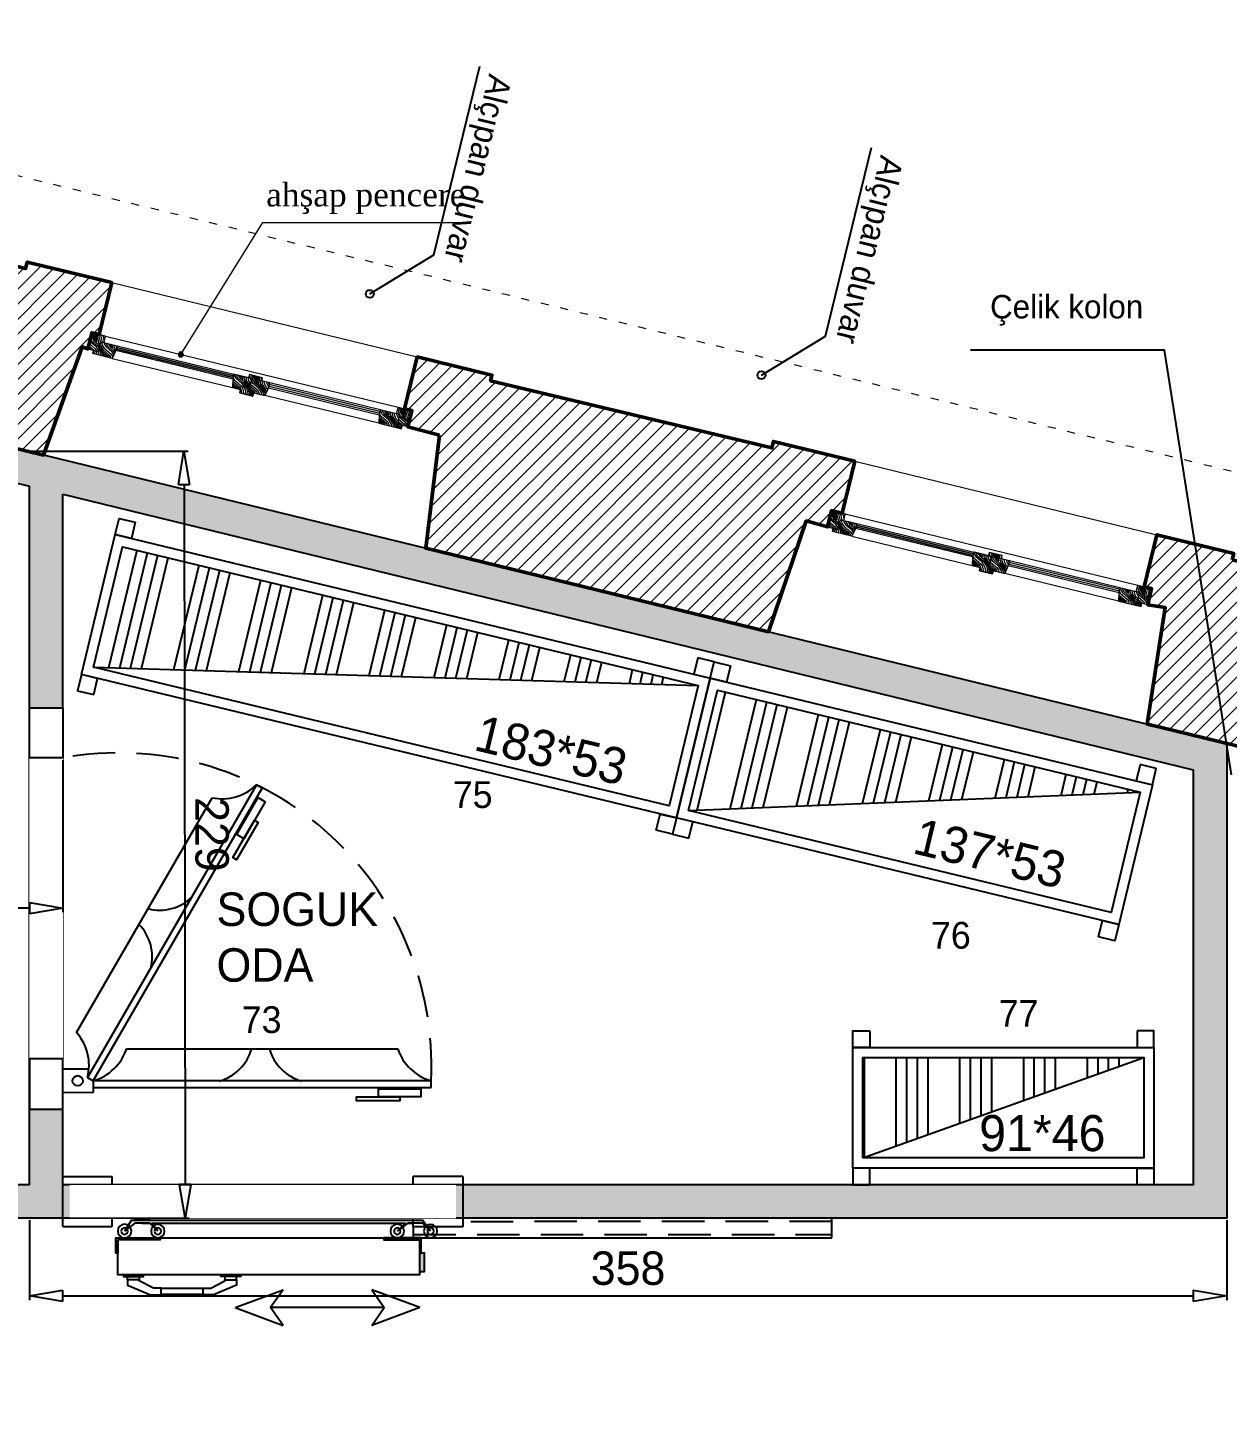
# Model space of a CAD drawing. Header units: millimetres. Extents: x 4980 to 19099, y 3891 to 5773.
# Drawn here: x 16624.5 to 16983, y 4786.4 to 5203.3 of the extents above; entities that cross this region are included whole.
import ezdxf

# ---------------------------------------------------------------- set-up
doc = ezdxf.new("R2010")
doc.units = ezdxf.units.MM
doc.set_wipeout_variables(frame=1)
doc.linetypes.add('ACAD_ISO03W100', pattern=[30, 12, -18])
doc.linetypes.add('DASHED', pattern=[19.05, 12.7, -6.35])
for name, color, linetype, lineweight in [('a 0', 252, 'Continuous', 0), ('a 2', 132, 'Continuous', 20), ('a ahşap tarama', 46, 'Continuous', 0), ('a duvar', 84, 'Continuous', 50), ('a pencere 0', 252, 'Continuous', 0), ('a pencere cam', 121, 'Continuous', 0), ('a pencere doğrama', 41, 'Continuous', 20), ('kiremit', 234, 'Continuous', 20), ('no3_duvar tarama', 253, 'Continuous', 9), ('PLAN YAZI', 4, 'Continuous', 9)]:
    doc.layers.add(name, color=color, linetype=linetype, lineweight=lineweight)
for name, color, linetype in [('a yazı', 30, 'Continuous'), ('Kıtc-002 Çizgi', 7, 'Continuous'), ('Kıtc-008 Rakam', 1, 'Continuous'), ('Kıtc-034 Soğuk Oda', 1, 'Continuous'), ('Kıtc-041 İstif Rafı', 7, 'Continuous')]:
    doc.layers.add(name, color=color, linetype=linetype)
doc.styles.get("Standard").update_dxf_attribs({"font": 'stylu.ttf', "height": 10})
doc.dimstyles.new('ISO-25', dxfattribs={"dimtxt": 2.5, "dimasz": 5, "dimexe": 1.25, "dimexo": 0.625, "dimtad": 1, "dimdec": 0, "dimtxsty": 'Standard', "dimblk": 'ARCHTICK', "dimcen": 2.5, "dimclrd": 256, "dimclre": 256, "dimclrt": 256, "dimadec": 0, "dimazin": 0, "dimtfac": 1, "dimtdec": 0, "dimtmove": 0, "dimatfit": 3, "dimldrblk": 'ARCHTICK', "dimfxl": 1, "dimlwd": -1, "dimlwe": -1, "dimarcsym": 0})
pattern_1 = [(45, (80283.5875, 25655.133), (-2.24506403, 2.24506403), [])]
pattern_2 = [(346.323, (-1291.9714, 1393.268), (3.67598, -6.0404612), [0.25, -4.75]), (256.323, (-1290.442, 1391.0945), (-6.0404612, -3.67598), [0.5, -4.5]), (301.323, (-1291.2953, 1391.8168), (-1.1822406, -4.8582206), [0.3535, -1.0605, 0.3535, -0.707, 2.475, -2.1215678]), (301.323, (-1292.1552, 1393.5698), (-1.1822406, -4.8582206), [0.35355, -0.7071, 0.35355, -5.6568678]), (301.323, (-1290.573, 1392.67), (-1.1822406, -4.8582206), [0.35355, -6.7175178]), (301.323, (-1290.028, 1392.795), (-1.1822406, -4.8582206), [0.35355, -6.7175178]), (301.323, (-1290.875, 1392.4864), (-1.1822406, -4.8582206), [0.35355, -6.7175178]), (301.323, (-1291.177, 1392.3026), (-1.1822406, -4.8582206), [0.7071, -6.3639678]), (301.323, (-1290.8492, 1388.3633), (-1.1822406, -4.8582206), [0.7071, -6.3639678]), (301.323, (-1291.722, 1392.178), (-1.1822406, -4.8582206), [1.4142, -5.6568678]), (301.323, (-1292.024, 1391.994), (-1.1822406, -4.8582206), [1.4142, -5.6568678]), (301.323, (-1289.221, 1389.768), (-1.1822406, -4.8582206), [1.4142, -5.6568678]), (301.323, (-1292.3852, 1391.5674), (-1.1822406, -4.8582206), [1.06066, -6.0104078]), (301.323, (-1293.534, 1391.075), (-1.1822406, -4.8582206), [1.06066, -6.0104078]), (301.323, (-1292.93, 1391.4427), (-1.1822406, -4.8582206), [1.06066, -6.0104078]), (301.323, (-1290.127, 1389.2168), (-1.1822406, -4.8582206), [1.767767, -5.3033008]), (301.323, (-1290.672, 1389.092), (-1.1822406, -4.8582206), [1.767767, -5.3033008]), (301.323, (-1289.8905, 1390.1884), (-1.1822406, -4.8582206), [2.4748737, -4.5961941]), (319.757949, (-1291.6038, 1392.6637), (4.85822058, -1.1822406), [0.559017, -10.6213229]), (319.757949, (-1290.9868, 1390.9698), (4.85822058, -1.1822406), [0.559017, -10.6213229]), (319.757949, (-1291.1115, 1391.5147), (4.85822058, -1.1822406), [0.559017, -10.6213229]), (319.757949, (-1291.7285, 1393.2086), (4.85822058, -1.1822406), [1.118034, -10.0623059]), (319.757949, (-1291.2889, 1390.786), (4.85822058, -1.1822406), [1.677051, -9.5032889]), (319.757949, (-1291.8338, 1390.6613), (4.85822058, -1.1822406), [2.236068, -8.9442719]), (319.757949, (-1292.3787, 1390.5366), (4.85822058, -1.1822406), [2.236068, -8.9442719]), (319.757949, (-1293.4621, 1389.2565), (4.85822058, -1.1822406), [2.236068, -8.9442719]), (319.757949, (-1293.344, 1389.7423), (4.85822058, -1.1822406), [2.795085, -8.3852549]), (319.757949, (-1292.9828, 1390.169), (4.85822058, -1.1822406), [2.795085, -8.3852549]), (282.888051, (-1290.8095, 1391.6985), (-1.1822406, -4.85822058), [0.559017, -10.6213229]), (282.888051, (-1291.42, 1392.3617), (-1.1822406, -4.85822058), [0.559017, -10.6213229]), (282.888051, (-1291.9714, 1393.2678), (-1.1822406, -4.85822058), [1.118034, -10.0623059]), (282.888051, (-1290.6913, 1392.1843), (-1.1822406, -4.85822058), [1.118034, -10.0623059]), (282.888051, (-1292.3981, 1393.629), (-1.1822406, -4.85822058), [1.677051, -9.5032889]), (282.888051, (-1292.884, 1393.7471), (-1.1822406, -4.85822058), [2.236068, -8.9442719]), (282.888051, (-1288.5706, 1392.4402), (-1.1822406, -4.85822058), [2.236068, -8.9442719]), (282.888051, (-1290.3893, 1392.3681), (-1.1822406, -4.85822058), [2.236068, -8.9442719]), (282.888051, (-1289.2994, 1392.6175), (-1.1822406, -4.85822058), [2.795085, -8.3852549]), (282.888051, (-1289.8443, 1392.4928), (-1.1822406, -4.85822058), [2.795085, -8.3852549])]
pattern_3 = [(346.323, (2077.3305, 732.3856), (3.67598, -6.0404612), [0.25, -4.75]), (256.323, (2078.86, 730.2123), (-6.0404612, -3.67598), [0.5, -4.5]), (301.323, (2078.0066, 730.9346), (-1.1822406, -4.8582206), [0.3535, -1.0605, 0.3535, -0.707, 2.475, -2.1215678]), (301.323, (2077.1467, 732.6876), (-1.1822406, -4.8582206), [0.35355, -0.7071, 0.35355, -5.6568678]), (301.323, (2078.729, 731.788), (-1.1822406, -4.8582206), [0.35355, -6.7175178]), (301.323, (2079.2738, 731.9127), (-1.1822406, -4.8582206), [0.35355, -6.7175178]), (301.323, (2078.427, 731.6042), (-1.1822406, -4.8582206), [0.35355, -6.7175178]), (301.323, (2078.125, 731.4204), (-1.1822406, -4.8582206), [0.7071, -6.3639678]), (301.323, (2078.4527, 727.481), (-1.1822406, -4.8582206), [0.7071, -6.3639678]), (301.323, (2077.58, 731.2957), (-1.1822406, -4.8582206), [1.4142, -5.6568678]), (301.323, (2077.278, 731.112), (-1.1822406, -4.8582206), [1.4142, -5.6568678]), (301.323, (2080.081, 728.886), (-1.1822406, -4.8582206), [1.4142, -5.6568678]), (301.323, (2076.9167, 730.6852), (-1.1822406, -4.8582206), [1.06066, -6.0104078]), (301.323, (2075.7678, 730.193), (-1.1822406, -4.8582206), [1.06066, -6.0104078]), (301.323, (2076.3718, 730.5605), (-1.1822406, -4.8582206), [1.06066, -6.0104078]), (301.323, (2079.175, 728.3346), (-1.1822406, -4.8582206), [1.767767, -5.3033008]), (301.323, (2078.63, 728.21), (-1.1822406, -4.8582206), [1.767767, -5.3033008]), (301.323, (2079.4114, 729.3062), (-1.1822406, -4.8582206), [2.4748737, -4.596194]), (319.757949, (2077.6981, 731.7815), (4.85822058, -1.1822406), [0.559017, -10.6213229]), (319.757949, (2078.315, 730.0876), (4.85822058, -1.1822406), [0.559017, -10.6213229]), (319.757949, (2078.1904, 730.6325), (4.85822058, -1.1822406), [0.559017, -10.6213229]), (319.757949, (2077.5734, 732.3264), (4.85822058, -1.1822406), [1.118034, -10.0623059]), (319.757949, (2078.013, 729.9038), (4.85822058, -1.1822406), [1.677051, -9.5032889]), (319.757949, (2077.4681, 729.7791), (4.85822058, -1.1822406), [2.236068, -8.9442719]), (319.757949, (2076.9232, 729.6544), (4.85822058, -1.1822406), [2.236068, -8.9442719]), (319.757949, (2075.8398, 728.3743), (4.85822058, -1.1822406), [2.236068, -8.9442719]), (319.757949, (2075.958, 728.8601), (4.85822058, -1.1822406), [2.795085, -8.3852549]), (319.757949, (2076.3192, 729.2868), (4.85822058, -1.1822406), [2.795085, -8.3852549]), (282.888051, (2078.4924, 730.8163), (-1.1822406, -4.85822058), [0.559017, -10.6213229]), (282.888051, (2077.882, 731.4795), (-1.1822406, -4.85822058), [0.559017, -10.6213229]), (282.888051, (2077.3305, 732.3856), (-1.1822406, -4.85822058), [1.118034, -10.0623059]), (282.888051, (2078.6107, 731.3022), (-1.1822406, -4.85822058), [1.118034, -10.0623059]), (282.888051, (2076.9038, 732.7467), (-1.1822406, -4.85822058), [1.677051, -9.5032889]), (282.888051, (2076.418, 732.865), (-1.1822406, -4.85822058), [2.236068, -8.9442719]), (282.888051, (2080.7313, 731.558), (-1.1822406, -4.85822058), [2.236068, -8.9442719]), (282.888051, (2078.9127, 731.486), (-1.1822406, -4.85822058), [2.236068, -8.9442719]), (282.888051, (2080.0025, 731.7353), (-1.1822406, -4.85822058), [2.795085, -8.3852549]), (282.888051, (2079.4576, 731.6106), (-1.1822406, -4.85822058), [2.795085, -8.3852549])]
pattern_4 = [(346.323, (-1513.1247, 1446.442), (3.67598, -6.0404612), [0.25, -4.75]), (256.323, (-1511.595, 1444.2686), (-6.0404612, -3.67598), [0.5, -4.5]), (301.323, (-1512.4486, 1444.991), (-1.1822406, -4.8582206), [0.3535, -1.0605, 0.3535, -0.707, 2.475, -2.1215678]), (301.323, (-1513.3085, 1446.744), (-1.1822406, -4.8582206), [0.35355, -0.7071, 0.35355, -5.6568678]), (301.323, (-1511.7263, 1445.8443), (-1.1822406, -4.8582206), [0.35355, -6.7175178]), (301.323, (-1511.1814, 1445.969), (-1.1822406, -4.8582206), [0.35355, -6.7175178]), (301.323, (-1512.0283, 1445.6605), (-1.1822406, -4.8582206), [0.35355, -6.7175178]), (301.323, (-1512.3304, 1445.4767), (-1.1822406, -4.8582206), [0.7071, -6.3639678]), (301.323, (-1512.0025, 1441.5374), (-1.1822406, -4.8582206), [0.7071, -6.3639678]), (301.323, (-1512.8753, 1445.352), (-1.1822406, -4.8582206), [1.4142, -5.6568678]), (301.323, (-1513.1773, 1445.168), (-1.1822406, -4.8582206), [1.4142, -5.6568678]), (301.323, (-1510.374, 1442.9422), (-1.1822406, -4.8582206), [1.4142, -5.6568678]), (301.323, (-1513.5385, 1444.7415), (-1.1822406, -4.8582206), [1.06066, -6.0104078]), (301.323, (-1514.6874, 1444.249), (-1.1822406, -4.8582206), [1.06066, -6.0104078]), (301.323, (-1514.0834, 1444.6168), (-1.1822406, -4.8582206), [1.06066, -6.0104078]), (301.323, (-1511.2802, 1442.391), (-1.1822406, -4.8582206), [1.767767, -5.3033008]), (301.323, (-1511.825, 1442.266), (-1.1822406, -4.8582206), [1.767767, -5.3033008]), (301.323, (-1511.0438, 1443.3625), (-1.1822406, -4.8582206), [2.4748737, -4.5961941]), (319.757949, (-1512.757, 1445.8378), (4.85822058, -1.1822406), [0.559017, -10.6213229]), (319.757949, (-1512.14, 1444.1439), (4.85822058, -1.1822406), [0.559017, -10.6213229]), (319.757949, (-1512.2648, 1444.6888), (4.85822058, -1.1822406), [0.559017, -10.6213229]), (319.757949, (-1512.8818, 1446.3827), (4.85822058, -1.1822406), [1.118034, -10.0623059]), (319.757949, (-1512.4421, 1443.96), (4.85822058, -1.1822406), [1.677051, -9.5032889]), (319.757949, (-1512.987, 1443.8354), (4.85822058, -1.1822406), [2.236068, -8.9442719]), (319.757949, (-1513.532, 1443.7107), (4.85822058, -1.1822406), [2.236068, -8.9442719]), (319.757949, (-1514.6154, 1442.4306), (4.85822058, -1.1822406), [2.236068, -8.9442719]), (319.757949, (-1514.4972, 1442.9164), (4.85822058, -1.1822406), [2.795085, -8.3852549]), (319.757949, (-1514.136, 1443.343), (4.85822058, -1.1822406), [2.795085, -8.3852549]), (282.888051, (-1511.9628, 1444.8726), (-1.1822406, -4.85822058), [0.559017, -10.6213229]), (282.888051, (-1512.5733, 1445.5358), (-1.1822406, -4.85822058), [0.559017, -10.6213229]), (282.888051, (-1513.1247, 1446.4418), (-1.1822406, -4.85822058), [1.118034, -10.0623059]), (282.888051, (-1511.8445, 1445.3584), (-1.1822406, -4.85822058), [1.118034, -10.0623059]), (282.888051, (-1513.5514, 1446.803), (-1.1822406, -4.85822058), [1.677051, -9.5032889]), (282.888051, (-1514.0372, 1446.9212), (-1.1822406, -4.85822058), [2.236068, -8.9442719]), (282.888051, (-1509.724, 1445.6143), (-1.1822406, -4.85822058), [2.236068, -8.9442719]), (282.888051, (-1511.5425, 1445.5422), (-1.1822406, -4.85822058), [2.236068, -8.9442719]), (282.888051, (-1510.4527, 1445.7916), (-1.1822406, -4.85822058), [2.795085, -8.3852549]), (282.888051, (-1510.9976, 1445.667), (-1.1822406, -4.85822058), [2.795085, -8.3852549])]
pattern_5 = [(346.323, (1856.1773, 785.5596), (3.67598, -6.0404612), [0.25, -4.75]), (256.323, (1857.707, 783.3864), (-6.0404612, -3.67598), [0.5, -4.5]), (301.323, (1856.8533, 784.1086), (-1.1822406, -4.8582206), [0.3535, -1.0605, 0.3535, -0.707, 2.475, -2.1215678]), (301.323, (1855.9935, 785.8617), (-1.1822406, -4.8582206), [0.35355, -0.7071, 0.35355, -5.6568678]), (301.323, (1857.5756, 784.962), (-1.1822406, -4.8582206), [0.35355, -6.7175178]), (301.323, (1858.1205, 785.0867), (-1.1822406, -4.8582206), [0.35355, -6.7175178]), (301.323, (1857.2736, 784.7783), (-1.1822406, -4.8582206), [0.35355, -6.7175178]), (301.323, (1856.9716, 784.5945), (-1.1822406, -4.8582206), [0.7071, -6.3639678]), (301.323, (1857.2994, 780.6552), (-1.1822406, -4.8582206), [0.7071, -6.3639678]), (301.323, (1856.4266, 784.4698), (-1.1822406, -4.8582206), [1.4142, -5.6568678]), (301.323, (1856.1246, 784.286), (-1.1822406, -4.8582206), [1.4142, -5.6568678]), (301.323, (1858.9278, 782.06), (-1.1822406, -4.8582206), [1.4142, -5.6568678]), (301.323, (1855.7635, 783.8593), (-1.1822406, -4.8582206), [1.06066, -6.0104078]), (301.323, (1854.6145, 783.367), (-1.1822406, -4.8582206), [1.06066, -6.0104078]), (301.323, (1855.2185, 783.7346), (-1.1822406, -4.8582206), [1.06066, -6.0104078]), (301.323, (1858.0217, 781.5087), (-1.1822406, -4.8582206), [1.767767, -5.3033008]), (301.323, (1857.4768, 781.384), (-1.1822406, -4.8582206), [1.767767, -5.3033008]), (301.323, (1858.258, 782.4803), (-1.1822406, -4.8582206), [2.4748737, -4.596194]), (319.757949, (1856.5449, 784.9556), (4.85822058, -1.1822406), [0.559017, -10.6213229]), (319.757949, (1857.1618, 783.2617), (4.85822058, -1.1822406), [0.559017, -10.6213229]), (319.757949, (1857.0371, 783.8066), (4.85822058, -1.1822406), [0.559017, -10.6213229]), (319.757949, (1856.4202, 785.5005), (4.85822058, -1.1822406), [1.118034, -10.0623059]), (319.757949, (1856.8598, 783.0779), (4.85822058, -1.1822406), [1.677051, -9.5032889]), (319.757949, (1856.3149, 782.9532), (4.85822058, -1.1822406), [2.236068, -8.9442719]), (319.757949, (1855.77, 782.8285), (4.85822058, -1.1822406), [2.236068, -8.9442719]), (319.757949, (1854.6865, 781.5484), (4.85822058, -1.1822406), [2.236068, -8.9442719]), (319.757949, (1854.8048, 782.0342), (4.85822058, -1.1822406), [2.795085, -8.3852549]), (319.757949, (1855.166, 782.461), (4.85822058, -1.1822406), [2.795085, -8.3852549]), (282.888051, (1857.3392, 783.9904), (-1.1822406, -4.85822058), [0.559017, -10.6213229]), (282.888051, (1856.7287, 784.6536), (-1.1822406, -4.85822058), [0.559017, -10.6213229]), (282.888051, (1856.1773, 785.5596), (-1.1822406, -4.85822058), [1.118034, -10.0623059]), (282.888051, (1857.4574, 784.4762), (-1.1822406, -4.85822058), [1.118034, -10.0623059]), (282.888051, (1855.7505, 785.9208), (-1.1822406, -4.85822058), [1.677051, -9.5032889]), (282.888051, (1855.2647, 786.039), (-1.1822406, -4.85822058), [2.236068, -8.9442719]), (282.888051, (1859.578, 784.732), (-1.1822406, -4.85822058), [2.236068, -8.9442719]), (282.888051, (1857.7594, 784.66), (-1.1822406, -4.85822058), [2.236068, -8.9442719]), (282.888051, (1858.8493, 784.9094), (-1.1822406, -4.85822058), [2.795085, -8.3852549]), (282.888051, (1858.3043, 784.7847), (-1.1822406, -4.85822058), [2.795085, -8.3852549])]

# ---------------------------------------------------------------- blocks, each defined once
blk = doc.blocks.new('dggfgfg')
at = {"layer": 'a yazı'}
h = blk.add_hatch(dxfattribs=at)
h.set_pattern_fill('ANGLE', color=256, scale=3)
h.set_pattern_definition([(0, (0, 0), (0, 20.955), [15.24, -5.715]), (90, (0, 0), (-20.955, 1e-15), [15.24, -5.715])])
h.paths.add_polyline_path([(-70267.39, -26553.81, 1), (-70269.77, -26553.81, 1)])
blk.add_lwpolyline([(-70268.58, -26553.81), (-70284.45, -26537.95), (-70342.5, -26537.95)], dxfattribs=at)
blk.add_circle((-70268.58, -26553.81), 1.19, dxfattribs=at)
blk = doc.blocks.new('ththh')
at = {"layer": 'PLAN YAZI'}
h = blk.add_hatch(color=256, dxfattribs=at)
h.dxf.hatch_style = 1
edge = h.paths.add_edge_path()
edge.add_ellipse((-68255.92, -25917.14), major_axis=(-0.021, 0.888), ratio=0.6911, start_angle=0, end_angle=360)
for p, q in [((-68255.92, -25917.14), (-68231.35, -25877.67)), ((-68231.35, -25877.67), (-68172.76, -25877.66))]:
    blk.add_line(p, q, dxfattribs=at)
blk.add_ellipse((-68255.92, -25917.14), major_axis=(0, 0.888), ratio=0.6911, start_param=4.712389, end_param=10.995574, dxfattribs=at)
at = {"layer": 'PLAN YAZI', "insert": (-68230.4, -25865.89), "char_height": 7, "width": 63.3955, "attachment_point": 1}
blk.add_mtext('{\\fTimes New Roman|b0|i0|c162|p18;ahşap pencere}', dxfattribs=at)
blk = doc.blocks.new('A$C4A1E0391')
at = {"layer": 'Kıtc-041 İstif Rafı'}
h = blk.add_hatch(dxfattribs=at)
h.set_pattern_fill('ANSI34', color=254, angle=45)
h.set_pattern_definition([(90, (8380.205, 5803.05), (-19.05, 4e-15), []), (90, (8383.38, 5806.225), (-19.05, 4e-15), []), (90, (8386.555, 5809.4), (-19.05, 4e-15), []), (90, (8389.73, 5812.575), (-19.05, 4e-15), [])])
h.paths.add_polyline_path([(133, 45), (3, 45), (3, 8)])
blk.add_line((3, 8), (133, 45), dxfattribs=at)
for points in [[(5, 53), (5, 48), (0, 48), (0, 53)], [(131, 53), (131, 48), (136, 48), (136, 53)], [(0, 5), (0, 48), (136, 48), (136, 5)], [(3, 8), (3, 45), (133, 45), (133, 8)], [(5, 0), (5, 5), (0, 5), (0, 0)], [(131, 0), (131, 5), (136, 5), (136, 0)]]:
    blk.add_lwpolyline(points, close=True, dxfattribs=at)
blk.add_text('137*53', height=10.8, dxfattribs=at).set_placement((70.71, 11.27))
blk = doc.blocks.new('A$C18B907FD')
blk.add_lwpolyline([(5.19, 27.98), (3.95, 27.98), (3.95, 40.89), (5.19, 40.89)], close=True)
at = {"layer": 'Kıtc-034 Soğuk Oda', "color": 3}
blk.add_line((24.38, 124.57), (94.61, 84.03), dxfattribs=at)
at = {"layer": 'Kıtc-034 Soğuk Oda', "color": 254}
blk.add_line((19.51, 109.64), (19.51, 28.55), dxfattribs=at)
at = {"layer": 'Kıtc-034 Soğuk Oda', "color": 3}
for points in [[(97.48, 69.1), (98.48, 70.83), (11.01, 121.33), (10.01, 119.6)], [(87.87, 71.39), (87.25, 70.32), (76.08, 76.78), (76.7, 77.85)], [(94.66, 70.27), (93.37, 68.21), (82.36, 74.57), (83.65, 76.63)]]:
    blk.add_lwpolyline(points, close=True, dxfattribs=at)
at = {"layer": 'Kıtc-034 Soğuk Oda'}
blk.add_lwpolyline([(10.01, 119.6), (6.51, 119.62)], dxfattribs=at)
at = {"layer": 'Kıtc-034 Soğuk Oda', "color": 254}
for points in [[(8.01, 18.6), (10.01, 18.6), (10.01, 119.6), (8.01, 119.6)], [(7.62, 21.63), (5.19, 21.63), (5.19, 34.34), (7.62, 34.34)]]:
    blk.add_lwpolyline(points, close=True, dxfattribs=at)
at = {"layer": 'Kıtc-034 Soğuk Oda'}
blk.add_circle((10.01, 124.26), 1.52, dxfattribs=at)
at = {"layer": 'Kıtc-034 Soğuk Oda', "color": 3}
for centre, radius, start, end in [((14.65, 135.52), 14.65, 255.6381, 311.6489), ((46.99, 115.96), 14, 256.3254, 313.6365), ((74.98, 99.8), 14, 166.3635, 223.6746), ((108.96, 81.07), 14.65, 168.3511, 224.3619)]:
    blk.add_arc(centre, radius, start, end, dxfattribs=at)
at = {"layer": 'Kıtc-034 Soğuk Oda', "color": 254}
for centre, radius, start, end in [((24.12, 123.55), 14.65, 195.6382, 251.649), ((23.35, 85.76), 14, 196.3255, 253.6367), ((23.35, 53.44), 14, 106.3636, 163.6748), ((24.12, 14.65), 14.65, 108.3512, 164.3621)]:
    blk.add_arc(centre, radius, start, end, dxfattribs=at)
at = {"color": 3}
blk.add_wipeout([(1.52, 128.68), (121.52, 128.68), (121.52, 138.68), (1.52, 138.68)], dxfattribs=at).dxf.layer = 'Kıtc-034 Soğuk Oda'
at = {"layer": 'Kıtc-002 Çizgi', "color": 254, "linetype": 'DASHED'}
blk.add_arc((14.54, 111.97), 93.48, 267.2241, 10.2995, dxfattribs=at)
at = {"layer": 'Kıtc-034 Soğuk Oda'}
for points in [[(16.52, 138.68), (1.52, 138.68), (1.52, 128.68), (16.52, 128.68)], [(106.52, 138.68), (121.52, 138.68), (121.52, 128.68), (106.52, 128.68)]]:
    blk.add_lwpolyline(points, close=True, dxfattribs=at)
blk.add_lwpolyline([(6.4, 119.63), (6.51, 128.67), (13.51, 128.69), (13.51, 127.64), (13.51, 127.64), (13.51, 120.91)], dxfattribs=at)
blk = doc.blocks.new('A$C2BEB2EE3')
at = {"layer": 'Kıtc-041 İstif Rafı'}
h = blk.add_hatch(dxfattribs=at)
h.set_pattern_fill('ANSI34', color=254, angle=45)
h.set_pattern_definition([(90, (8380.205, 6035.05), (-19.05, 4e-15), []), (90, (8383.38, 6038.225), (-19.05, 4e-15), []), (90, (8386.555, 6041.4), (-19.05, 4e-15), []), (90, (8389.73, 6044.575), (-19.05, 4e-15), [])])
h.paths.add_polyline_path([(3, 45), (3, 8), (180, 45)])
blk.add_line((3, 8), (180, 45), dxfattribs=at)
for points in [[(5, 53), (5, 48), (0, 48), (0, 53)], [(178, 53), (178, 48), (183, 48), (183, 53)], [(0, 5), (0, 48), (183, 48), (183, 5)], [(3, 8), (3, 45), (180, 45), (180, 8)], [(5, 0), (5, 5), (0, 5), (0, 0)], [(178, 0), (178, 5), (183, 5), (183, 0)]]:
    blk.add_lwpolyline(points, close=True, dxfattribs=at)
blk.add_text('183*53', height=10.8, dxfattribs=at).set_placement((118.98, 10.52))
blk = doc.blocks.new('A$C7F031B5B')
at = {"layer": 'Kıtc-041 İstif Rafı'}
h = blk.add_hatch(dxfattribs=at)
h.set_pattern_fill('ANSI34', color=254, angle=45)
h.set_pattern_definition([(90, (8635.455, 5448.05), (-19.05, 4e-15), []), (90, (8638.63, 5451.225), (-19.05, 4e-15), []), (90, (8641.805, 5454.4), (-19.05, 4e-15), []), (90, (8644.98, 5457.575), (-19.05, 4e-15), [])])
h.paths.add_polyline_path([(87, 38), (3, 38), (3, 8)])
blk.add_line((3, 8), (87, 38), dxfattribs=at)
for points in [[(5, 46), (5, 41), (0, 41), (0, 46)], [(85, 46), (85, 41), (90, 41), (90, 46)], [(0, 5), (0, 41), (90, 41), (90, 5)], [(3, 8), (3, 38), (87, 38), (87, 8)], [(5, 0), (5, 5), (0, 5), (0, 0)], [(85, 0), (85, 5), (90, 5), (90, 0)]]:
    blk.add_lwpolyline(points, close=True, dxfattribs=at)
blk.add_text('91*46', height=10.8, dxfattribs=at).set_placement((37.74, 10.04))
blk = doc.blocks.new('A$C23A01192')
h = blk.add_hatch(color=250)
h.dxf.hatch_style = 1
h.paths.add_polyline_path([(123.28, 26.17), (133.93, 26.17), (133.93, 25.62), (123.28, 25.62), (123.28, 21.66), (122.73, 21.66), (122.73, 26.17)])
h = blk.add_hatch(color=250)
h.dxf.hatch_style = 1
h.paths.add_polyline_path([(213.49, 25.62), (213.49, 21.66), (214.04, 21.66), (214.04, 26.17), (213.49, 26.17), (200.84, 26.17), (200.84, 25.62)])
h = blk.add_hatch(color=250)
h.dxf.hatch_style = 1
h.paths.add_polyline_path([(123.28, 16.16), (121.82, 16.16), (121.82, 21.66), (123.28, 21.66)])
edge = h.paths.add_edge_path()
edge.add_line((120.36, 18.91), (123.28, 18.91))
at = {"color": 1}
for p, q in [((110.34, 44.51), (125.11, 44.51)), ((110.34, 44.51), (110.34, 29.52)), ((125.11, 42.08), (125.11, 44.51)), ((215.11, 42.08), (215.11, 44.56)), ((229.88, 44.56), (215.11, 44.56)), ((110.34, 29.52), (125.11, 29.52)), ((125.11, 29.52), (125.11, 32.03)), ((215.11, 29.57), (215.11, 32.03)), ((229.88, 29.57), (215.11, 29.57))]:
    blk.add_line(p, q, dxfattribs=at)
at = {"color": 8}
for p, q in [((123.2, 5.33), (137.56, 10.67)), ((137.56, 10.67), (133.8, 5.33)), ((178.39, 5.33), (164.03, 10.67)), ((164.03, 10.67), (167.79, 5.33)), ((123.2, 5.33), (137.56, 0)), ((133.8, 5.33), (167.79, 5.33)), ((137.56, 0), (133.8, 5.33)), ((178.39, 5.33), (164.03, 0)), ((164.03, 0), (167.79, 5.33))]:
    blk.add_line(p, q, dxfattribs=at)
at = {"color": 250}
blk.add_lwpolyline([(123.28, 16.16), (121.82, 16.16), (121.82, 21.66), (123.28, 21.66)], close=True, dxfattribs=at)
at = {"layer": 'Kıtc-002 Çizgi', "color": 254, "linetype": 'DASHED'}
for p, q in [((0, 31.08), (110.34, 31.03)), ((125.11, 29.52), (125.11, 26.18)), ((125.11, 27.18), (0, 27.2))]:
    blk.add_line(p, q, dxfattribs=at)
at = {"layer": 'Kıtc-002 Çizgi', "color": 250}
for points in [[(123.28, 25.62), (123.28, 21.66), (122.73, 21.66), (122.73, 26.17), (123.28, 26.17)], [(123.28, 26.17), (133.93, 26.17), (133.93, 25.62), (123.28, 25.62)], [(213.49, 26.17), (200.84, 26.17), (200.84, 25.62), (213.49, 25.62)], [(213.49, 25.62), (213.49, 21.66), (214.04, 21.66), (214.04, 26.17), (213.49, 26.17)]]:
    blk.add_lwpolyline(points, dxfattribs=at)
at = {"layer": 'Kıtc-034 Soğuk Oda', "color": 254}
for p, q in [((0, 26.2), (0, 32.08)), ((0, 32.08), (110.34, 32.03)), ((119.96, 28.21), (122.41, 31.53)), ((119.96, 28.21), (122.37, 30.59)), ((122.37, 30.59), (126.79, 30.59)), ((209.37, 31.53), (122.41, 31.53)), ((126.79, 30.59), (125.11, 30.59)), ((126.79, 30.59), (129.91, 28.21)), ((127.42, 30.59), (129.91, 28.21)), ((203.34, 30.59), (127.42, 30.59)), ((201.5, 28.21), (203.34, 30.59)), ((201.5, 28.21), (203.92, 30.59)), ((203.58, 32.03), (208.63, 32.03)), ((203.92, 30.59), (208.33, 30.59)), ((206.25, 30.59), (203.92, 30.59)), ((208.33, 30.59), (211.45, 28.21)), ((208.63, 32.03), (208.66, 31.99)), ((209.37, 31.53), (211.45, 28.21)), ((211.45, 26.17), (0, 26.2))]:
    blk.add_line(p, q, dxfattribs=at)
at = {"layer": 'Kıtc-034 Soğuk Oda', "color": 3}
for p, q in [((187.94, 11.07), (200.54, 11.07)), ((187.94, 9.27), (200.54, 9.27))]:
    blk.add_line(p, q, dxfattribs=at)
for points in [[(213.49, 26.17), (123.28, 26.17)], [(123.28, 25.62), (123.28, 15.17), (213.49, 15.17), (213.49, 25.62)], [(176.69, 15.17), (176.69, 14.67), (182.69, 14.67), (182.69, 15.17)], [(181.44, 14.67), (181.44, 13.67), (177.94, 13.67), (177.94, 14.67)], [(177.94, 13.67), (177.94, 12.06), (184.83, 9.17), (187.94, 9.17), (187.94, 11.17), (185.66, 11.17), (181.44, 13.39), (181.44, 13.67)], [(210.54, 13.67), (210.54, 12.06), (203.66, 9.17), (200.54, 9.17), (200.54, 11.17), (202.83, 11.17), (207.04, 13.39), (207.04, 13.67)], [(211.79, 15.17), (211.79, 14.67), (205.79, 14.67), (205.79, 15.17)], [(207.04, 14.67), (207.04, 13.67), (210.54, 13.67), (210.54, 14.67)]]:
    blk.add_lwpolyline(points, dxfattribs=at)
at = {"layer": 'Kıtc-034 Soğuk Oda', "color": 254}
for centre, radius in [((119.96, 28.21), 2.01), ((129.91, 28.21), 2.04), ((201.5, 28.21), 2.01), ((211.45, 28.21), 2.04), ((119.96, 28.21), 0.962), ((129.91, 28.21), 0.962), ((201.5, 28.21), 0.962), ((211.45, 28.21), 0.962)]:
    blk.add_circle(centre, radius, dxfattribs=at)
at = {"color": 3}
blk.add_wipeout([(112.34, 42.04), (227.88, 42.04), (227.88, 31.99), (112.34, 31.99), (112.34, 31.99)], dxfattribs=at)
at = {"color": 1}
blk.add_line((229.88, 29.57), (229.88, 44.56), dxfattribs=at)
blk = doc.blocks.new('_ClosedBlank')
at = {"color": 0, "linetype": 'ByBlock', "lineweight": -2}
for p, q in [((-1, 0.167), (0, 0)), ((-1, 0.167), (-1, -0.167)), ((0, 0), (-1, -0.167))]:
    blk.add_line(p, q, dxfattribs=at)
blk = doc.blocks.new('*D206')
at = {"transparency": 16777216}
for p, q in [((16625.23, 5076.72), (16672.41, 5076.8)), ((16671.18, 5066.8), (16671.5, 4857.5)), ((16625.59, 4847.43), (16672.77, 4847.5))]:
    blk.add_line(p, q, dxfattribs=at)
at = {"layer": 'Defpoints', "color": 0, "transparency": 16777216}
for p in [(16624.61, 5076.72), (16624.96, 4847.42), (16671.52, 4847.5)]:
    blk.add_point(p, dxfattribs=at)
at = {"transparency": 16777216, "xscale": 10, "yscale": 10, "zscale": 10}
for p, rotation in [((16671.16, 5076.8), 90.08929942480745), ((16671.52, 4847.5), 270.0892994248075)]:
    blk.add_blockref('_ClosedBlank', p, dxfattribs=dict(at, rotation=rotation))
at = {"transparency": 16777216, "insert": (16679.5, 4962.16), "char_height": 10, "attachment_point": 5, "rotation": 270.0893}
blk.add_mtext('229', dxfattribs=at)
blk = doc.blocks.new('*D207')
at = {"transparency": 16777216}
for p, q in [((16624.96, 4846.8), (16624.96, 4822.94)), ((16982.92, 4846.8), (16982.92, 4822.94)), ((16634.96, 4824.19), (16972.92, 4824.19))]:
    blk.add_line(p, q, dxfattribs=at)
at = {"layer": 'Defpoints', "color": 0, "transparency": 16777216}
for p in [(16624.96, 4847.42), (16982.92, 4847.42), (16982.92, 4824.19)]:
    blk.add_point(p, dxfattribs=at)
at = {"transparency": 16777216, "xscale": 10, "yscale": 10, "zscale": 10, "rotation": 180}
blk.add_blockref('_ClosedBlank', (16624.96, 4824.19), dxfattribs=at)
at = {"transparency": 16777216, "xscale": 10, "yscale": 10, "zscale": 10}
blk.add_blockref('_ClosedBlank', (16982.92, 4824.19), dxfattribs=at)
at = {"transparency": 16777216, "insert": (16803.94, 4832.41), "char_height": 10, "attachment_point": 5}
blk.add_mtext('358', dxfattribs=at)
blk = doc.blocks.new('*D209')
at = {"transparency": 16777216}
for p, q in [((16427.01, 4984.41), (16427.01, 4938.88)), ((16634.96, 4984.41), (16634.96, 4938.88)), ((16624.96, 4940.13), (16437.01, 4940.13))]:
    blk.add_line(p, q, dxfattribs=at)
at = {"layer": 'Defpoints', "color": 0, "transparency": 16777216}
for p in [(16427.01, 4985.03), (16634.96, 4985.03), (16427.01, 4940.13)]:
    blk.add_point(p, dxfattribs=at)
at = {"transparency": 16777216, "xscale": 10, "yscale": 10, "zscale": 10, "rotation": 180}
blk.add_blockref('_ClosedBlank', (16427.01, 4940.13), dxfattribs=at)
at = {"transparency": 16777216, "xscale": 10, "yscale": 10, "zscale": 10}
blk.add_blockref('_ClosedBlank', (16634.96, 4940.13), dxfattribs=at)
at = {"transparency": 16777216, "insert": (16530.99, 4948.33), "char_height": 10, "attachment_point": 5}
blk.add_mtext('208', dxfattribs=at)

msp = doc.modelspace()

# ---------------------------------------------------------------- hatches: boundary and pattern name
h = msp.add_hatch()
h.set_pattern_fill('HONEY', color=1)
h.paths.add_polyline_path([(16982.92, 4989.33), (16982.92, 4847.42), (16427.01, 4847.42), (16427.01, 5124.92), (16544.78, 5096.19), (16541.01, 5083.73), (16556.56, 5079.94), (16559.64, 5092.57)])
h.paths.add_polyline_path([(16634.96, 5063.9), (16972.92, 4981.48), (16972.92, 4857.42), (16634.96, 4857.42)], flags=16)
h.paths.add_polyline_path([(16624.96, 4857.42), (16624.96, 5066.34), (16566.99, 5080.48), (16563.9, 5067.85), (16528.39, 5076.51), (16532.15, 5088.98), (16437.01, 5112.18), (16437.01, 4857.42)], flags=16)
at = {"layer": 'a ahşap tarama', "lineweight": 5}
h = msp.add_hatch(dxfattribs=at)
h.set_pattern_fill('WOODFACE', color=256, scale=5, angle=346.323, style=0, pattern_type=2)
h.set_pattern_definition(pattern_4)
h.paths.add_polyline_path([(16642.42, 5107.31), (16645.58, 5106.54), (16646.29, 5109.44), (16647.26, 5109.21), (16647.73, 5111.16), (16645.79, 5111.63), (16643.6, 5112.16)])
h = msp.add_hatch(dxfattribs=at)
h.set_pattern_fill('WOODFACE', color=256, scale=5, angle=346.323, style=0, pattern_type=2)
h.set_pattern_definition(pattern_5)
h.paths.add_polyline_path([(16651.15, 5108.27), (16650.79, 5106.81), (16649.71, 5104.5), (16643.88, 5105.92), (16644.12, 5106.89), (16645.58, 5106.54), (16646.29, 5109.44), (16647.26, 5109.21)])
h = msp.add_hatch(dxfattribs=at)
h.set_pattern_fill('WOODFACE', color=256, scale=5, angle=346.323, style=0, pattern_type=2)
h.set_pattern_definition(pattern_5)
h.paths.add_polyline_path([(16686.12, 5099.76), (16685.77, 5098.3), (16685.66, 5095.75), (16688.09, 5095.16), (16687.86, 5094.19), (16691.74, 5093.24), (16691.98, 5094.22), (16690.52, 5094.57), (16691.37, 5098.05), (16691.47, 5098.46), (16686.33, 5099.71)])
h = msp.add_hatch(dxfattribs=at)
h.set_pattern_fill('WOODFACE', color=256, scale=5, angle=346.323, style=0, pattern_type=2)
h.set_pattern_definition(pattern_5)
h.paths.add_polyline_path([(16695.38, 5093.39), (16696.46, 5095.7), (16696.81, 5097.16), (16694.38, 5097.75), (16694.62, 5098.72), (16690.73, 5099.67), (16690.5, 5098.69), (16691.47, 5098.46), (16690.62, 5094.98), (16690.52, 5094.57)])
h = msp.add_hatch(dxfattribs=at)
h.set_pattern_fill('WOODFACE', color=256, scale=5, angle=346.323, style=0, pattern_type=2)
h.set_pattern_definition(pattern_5)
h.paths.add_polyline_path([(16729.84, 5089.1), (16729.49, 5087.66), (16729.39, 5085.11), (16736.19, 5083.46), (16736.42, 5084.42), (16734.97, 5084.78), (16735.67, 5087.68), (16734.7, 5087.92)])
h = msp.add_hatch(dxfattribs=at)
h.set_pattern_fill('WOODFACE', color=256, scale=5, angle=346.323, style=0, pattern_type=2)
h.set_pattern_definition(pattern_4)
h.paths.add_polyline_path([(16738.13, 5084.01), (16734.97, 5084.78), (16735.67, 5087.68), (16734.7, 5087.92), (16735.18, 5089.87), (16737.12, 5089.4), (16739.31, 5088.87)])
h = msp.add_hatch(dxfattribs=at)
h.set_pattern_fill('WOODFACE', color=256, scale=5, angle=346.323, style=0, pattern_type=2)
h.set_pattern_definition(pattern_2)
h.paths.add_polyline_path([(16863.57, 5054.13), (16866.73, 5053.36), (16867.44, 5056.27), (16868.41, 5056.03), (16868.89, 5057.98), (16866.94, 5058.46), (16864.75, 5058.99)])
h = msp.add_hatch(dxfattribs=at)
h.set_pattern_fill('WOODFACE', color=256, scale=5, angle=346.323, style=0, pattern_type=2)
h.set_pattern_definition(pattern_3)
h.paths.add_polyline_path([(16872.3, 5055.09), (16871.94, 5053.64), (16870.87, 5051.33), (16865.04, 5052.75), (16865.27, 5053.72), (16866.73, 5053.36), (16867.44, 5056.27), (16868.41, 5056.03)])
h = msp.add_hatch(dxfattribs=at)
h.set_pattern_fill('WOODFACE', color=256, scale=5, angle=346.323, style=0, pattern_type=2)
h.set_pattern_definition(pattern_3)
h.paths.add_polyline_path([(16907.28, 5046.58), (16906.92, 5045.13), (16906.82, 5042.58), (16909.25, 5041.99), (16909.01, 5041.02), (16912.9, 5040.07), (16913.13, 5041.04), (16911.68, 5041.4), (16912.52, 5044.88), (16912.62, 5045.28), (16907.48, 5046.53)])
h = msp.add_hatch(dxfattribs=at)
h.set_pattern_fill('WOODFACE', color=256, scale=5, angle=346.323, style=0, pattern_type=2)
h.set_pattern_definition(pattern_3)
h.paths.add_polyline_path([(16916.53, 5040.21), (16917.61, 5042.53), (16917.97, 5043.98), (16915.54, 5044.57), (16915.77, 5045.55), (16911.89, 5046.49), (16911.65, 5045.52), (16912.62, 5045.28), (16911.77, 5041.8), (16911.68, 5041.4)])
h = msp.add_hatch(dxfattribs=at)
h.set_pattern_fill('WOODFACE', color=256, scale=5, angle=346.323, style=0, pattern_type=2)
h.set_pattern_definition(pattern_3)
h.paths.add_polyline_path([(16951, 5035.93), (16950.65, 5034.49), (16950.54, 5031.94), (16957.34, 5030.28), (16957.58, 5031.25), (16956.12, 5031.6), (16956.83, 5034.51), (16955.86, 5034.74)])
h = msp.add_hatch(dxfattribs=at)
h.set_pattern_fill('WOODFACE', color=256, scale=5, angle=346.323, style=0, pattern_type=2)
h.set_pattern_definition(pattern_2)
h.paths.add_polyline_path([(16959.28, 5030.83), (16956.12, 5031.6), (16956.83, 5034.51), (16955.86, 5034.74), (16956.33, 5036.7), (16958.27, 5036.22), (16960.46, 5035.69)])
at = {"layer": 'a pencere cam', "lineweight": 5}
for points in [[(16650.91, 5107.3), (16685.89, 5098.79), (16686.01, 5099.27), (16651.03, 5107.78)], [(16696.58, 5096.18), (16729.61, 5088.15), (16729.73, 5088.63), (16696.69, 5096.67)], [(16872.06, 5054.12), (16907.04, 5045.61), (16907.16, 5046.1), (16872.18, 5054.61)], [(16917.73, 5043.01), (16950.77, 5034.97), (16950.88, 5035.46), (16917.85, 5043.5)]]:
    msp.add_hatch(color=256, dxfattribs=at).paths.add_polyline_path(points)
at = {"layer": 'no3_duvar tarama'}
h = msp.add_hatch(dxfattribs=at)
h.set_pattern_fill('ANSI31', color=256, style=0)
h.set_pattern_definition(pattern_1)
h.paths.add_polyline_path([(16427.01, 5124.92), (16431.72, 5157), (16424.31, 5159.42), (16425.49, 5164.28), (16423.31, 5164.81), (16427.33, 5181.32), (16450.64, 5175.65), (16450.17, 5173.7), (16623.82, 5131.36), (16624.3, 5133.31), (16649.57, 5127.16), (16645.79, 5111.63), (16643.6, 5112.16), (16642.42, 5107.31), (16640.71, 5107.93), (16629.22, 5075.6), (16530.93, 5099.57), (16470.61, 5114.28)])
h = msp.add_hatch(dxfattribs=at)
h.set_pattern_fill('ANSI31', color=256, style=0)
h.set_pattern_definition(pattern_1)
h.paths.add_polyline_path([(16747.53, 5081.59), (16738.13, 5084.01), (16739.31, 5088.87), (16737.12, 5089.4), (16740.9, 5104.93), (16763.25, 5099.5), (16762.84, 5097.79), (16846.93, 5077.72), (16847.4, 5079.66), (16871.69, 5073.75), (16867.91, 5058.22), (16864.75, 5058.99), (16863.57, 5054.13), (16857.22, 5055.91), (16845.88, 5022.75), (16743.45, 5047.74)])
h = msp.add_hatch(dxfattribs=at)
h.set_pattern_fill('ANSI31', color=256, style=0)
h.set_pattern_definition(pattern_1)
h.paths.add_polyline_path([(16984.51, 5044.24), (16984.99, 5046.18), (16962.06, 5051.76), (16958.27, 5036.22), (16960.46, 5035.69), (16959.28, 5030.83), (16964.53, 5030), (16959.08, 4995.15), (16962.98, 4994.2), (16993.99, 4986.63), (17047.77, 4973.52), (17060.65, 5006.01), (17066.01, 5004.23), (17067.19, 5009.08), (17070.35, 5008.32), (17074.13, 5023.84), (17049.84, 5029.76), (17049.35, 5027.82)])

# ---------------------------------------------------------------- linework, layer by layer
at = {"layer": 'a 2', "linetype": 'ACAD_ISO03W100', "ltscale": 0.2}
msp.add_line((18639.88, 4667.57), (16439.77, 5203.32), dxfattribs=at)
at = {"layer": 'a 2'}
for p, q in [((16629.22, 5075.6), (16743.45, 5047.74)), ((16845.88, 5022.75), (16959.36, 4995.08))]:
    msp.add_line(p, q, dxfattribs=at)
for points in [[(16649.57, 5127.16), (16740.9, 5104.93)], [(16871.69, 5073.75), (16962.06, 5051.76)]]:
    msp.add_lwpolyline(points, dxfattribs=at)
at = {"layer": 'a duvar'}
for points in [[(16427.01, 5124.92), (16431.72, 5157), (16424.31, 5159.42), (16425.49, 5164.28), (16423.31, 5164.81), (16427.33, 5181.32), (16450.64, 5175.65), (16450.17, 5173.7), (16623.82, 5131.36), (16624.3, 5133.31), (16649.57, 5127.16), (16645.79, 5111.63), (16643.6, 5112.16), (16642.42, 5107.31), (16640.71, 5107.93), (16629.22, 5075.6), (16530.93, 5099.57), (16470.61, 5114.28), (16427.01, 5124.92)], [(16747.53, 5081.59), (16738.13, 5084.01), (16739.31, 5088.87), (16737.12, 5089.4), (16740.9, 5104.93), (16763.25, 5099.5), (16762.84, 5097.79), (16846.93, 5077.72), (16847.4, 5079.66), (16871.69, 5073.75), (16867.91, 5058.22), (16864.75, 5058.99), (16863.57, 5054.13), (16857.22, 5055.91), (16845.88, 5022.75), (16743.45, 5047.74), (16747.53, 5081.59)], [(16984.51, 5044.24), (16984.99, 5046.18), (16962.06, 5051.76), (16958.27, 5036.22), (16960.46, 5035.69), (16959.28, 5030.83), (16964.53, 5030), (16959.08, 4995.15), (16962.98, 4994.2), (16993.99, 4986.63), (17047.77, 4973.52), (17060.65, 5006.01), (17066.01, 5004.23), (17067.19, 5009.08), (17070.35, 5008.32), (17074.13, 5023.84), (17049.84, 5029.76), (17049.35, 5027.82), (16984.51, 5044.24)]]:
    msp.add_lwpolyline(points, dxfattribs=at)
at = {"layer": 'a pencere 0'}
for points in [[(16647.73, 5111.16), (16735.18, 5089.87)], [(16685.77, 5098.3), (16650.79, 5106.81)], [(16651.15, 5108.27), (16686.12, 5099.76)], [(16649.71, 5104.5), (16685.66, 5095.75)], [(16696.46, 5095.7), (16729.49, 5087.66)], [(16729.85, 5089.12), (16696.81, 5097.16)], [(16729.39, 5085.11), (16695.38, 5093.39)], [(16868.89, 5057.98), (16956.33, 5036.7)], [(16906.92, 5045.13), (16871.94, 5053.64)], [(16872.3, 5055.1), (16907.28, 5046.58)], [(16870.87, 5051.33), (16906.82, 5042.58)], [(16950.54, 5031.94), (16916.53, 5040.21)], [(16917.61, 5042.53), (16950.65, 5034.49)], [(16951, 5035.94), (16917.97, 5043.98)]]:
    msp.add_lwpolyline(points, dxfattribs=at)
at = {"layer": 'a pencere cam', "lineweight": 5}
for p, q in [((16645.58, 5106.54), (16646.29, 5109.44)), ((16651.03, 5107.78), (16686.01, 5099.27)), ((16729.73, 5088.63), (16696.69, 5096.67)), ((16866.73, 5053.36), (16867.44, 5056.27)), ((16872.18, 5054.61), (16907.16, 5046.1)), ((16950.88, 5035.46), (16917.85, 5043.5))]:
    msp.add_line(p, q, dxfattribs=at)
for points in [[(16650.91, 5107.3), (16685.89, 5098.79), (16686.01, 5099.27), (16651.03, 5107.78)], [(16696.58, 5096.18), (16729.61, 5088.15), (16729.73, 5088.63), (16696.69, 5096.67)], [(16872.06, 5054.12), (16907.04, 5045.61), (16907.16, 5046.1), (16872.18, 5054.61)], [(16917.73, 5043.01), (16950.77, 5034.97), (16950.88, 5035.46), (16917.85, 5043.5)]]:
    msp.add_lwpolyline(points, close=True, dxfattribs=at)
for points in [[(16685.89, 5098.79), (16650.91, 5107.3)], [(16696.58, 5096.18), (16729.61, 5088.15)], [(16907.04, 5045.61), (16872.06, 5054.12)], [(16917.73, 5043.01), (16950.77, 5034.97)]]:
    msp.add_lwpolyline(points, dxfattribs=at)
at = {"layer": 'a pencere doğrama'}
for p, q in [((16685.89, 5098.79), (16685.77, 5098.3)), ((16686.01, 5099.27), (16686.12, 5099.76)), ((16686.12, 5099.76), (16691.47, 5098.46)), ((16690.73, 5099.67), (16690.5, 5098.69)), ((16691.47, 5098.46), (16690.52, 5094.57)), ((16691.47, 5098.46), (16690.52, 5094.57)), ((16694.62, 5098.72), (16690.73, 5099.67)), ((16694.38, 5097.75), (16694.62, 5098.72)), ((16685.77, 5098.3), (16685.66, 5095.75)), ((16688.09, 5095.16), (16685.66, 5095.75)), ((16687.86, 5094.19), (16688.09, 5095.16)), ((16690.52, 5094.57), (16691.98, 5094.22)), ((16691.98, 5094.22), (16691.74, 5093.24)), ((16691.98, 5094.22), (16695.38, 5093.39)), ((16696.81, 5097.16), (16694.38, 5097.75)), ((16696.46, 5095.7), (16695.38, 5093.39)), ((16696.58, 5096.18), (16696.46, 5095.7)), ((16696.69, 5096.67), (16696.81, 5097.16)), ((16691.74, 5093.24), (16687.86, 5094.19)), ((16906.92, 5045.13), (16906.82, 5042.58)), ((16907.04, 5045.61), (16906.92, 5045.13)), ((16907.16, 5046.1), (16907.28, 5046.58)), ((16907.28, 5046.58), (16912.62, 5045.28)), ((16911.89, 5046.49), (16911.65, 5045.52)), ((16912.62, 5045.28), (16911.68, 5041.4)), ((16912.62, 5045.28), (16911.68, 5041.4)), ((16915.77, 5045.55), (16911.89, 5046.49)), ((16915.54, 5044.57), (16915.77, 5045.55)), ((16917.97, 5043.98), (16915.54, 5044.57)), ((16909.25, 5041.99), (16906.82, 5042.58)), ((16909.01, 5041.02), (16909.25, 5041.99)), ((16912.9, 5040.07), (16909.01, 5041.02)), ((16911.68, 5041.4), (16913.13, 5041.04)), ((16913.13, 5041.04), (16912.9, 5040.07)), ((16913.13, 5041.04), (16916.53, 5040.21)), ((16917.61, 5042.53), (16916.53, 5040.21)), ((16917.73, 5043.01), (16917.61, 5042.53)), ((16917.85, 5043.5), (16917.97, 5043.98))]:
    msp.add_line(p, q, dxfattribs=at)
for points in [[(16642.42, 5107.31), (16645.58, 5106.54), (16646.29, 5109.44), (16647.26, 5109.21), (16647.73, 5111.16), (16645.79, 5111.63), (16643.6, 5112.16), (16642.42, 5107.31)], [(16651.15, 5108.27), (16650.79, 5106.81), (16649.71, 5104.5), (16643.88, 5105.92), (16644.12, 5106.89), (16645.58, 5106.54), (16646.29, 5109.44), (16647.26, 5109.21), (16651.15, 5108.27)], [(16686.12, 5099.76), (16685.77, 5098.3), (16685.66, 5095.75), (16688.09, 5095.16), (16687.86, 5094.19), (16691.74, 5093.24), (16691.98, 5094.22), (16690.52, 5094.57), (16691.37, 5098.05), (16691.47, 5098.46), (16686.33, 5099.71), (16686.12, 5099.76)], [(16695.38, 5093.39), (16696.46, 5095.7), (16696.81, 5097.16), (16694.38, 5097.75), (16694.62, 5098.72), (16690.73, 5099.67), (16690.5, 5098.69), (16691.47, 5098.46), (16690.62, 5094.98), (16690.52, 5094.57), (16695.38, 5093.39), (16695.38, 5093.39)], [(16729.84, 5089.1), (16729.49, 5087.66), (16729.39, 5085.11), (16736.19, 5083.46), (16736.42, 5084.42), (16734.97, 5084.78), (16735.67, 5087.68), (16734.7, 5087.92), (16729.84, 5089.1)], [(16738.13, 5084.01), (16734.97, 5084.78), (16735.67, 5087.68), (16734.7, 5087.92), (16735.18, 5089.87), (16737.12, 5089.4), (16739.31, 5088.87), (16738.13, 5084.01)], [(16863.57, 5054.13), (16866.73, 5053.36), (16867.44, 5056.27), (16868.41, 5056.03), (16868.89, 5057.98), (16866.94, 5058.46), (16864.75, 5058.99), (16863.57, 5054.13)], [(16872.3, 5055.09), (16871.94, 5053.64), (16870.87, 5051.33), (16865.04, 5052.75), (16865.27, 5053.72), (16866.73, 5053.36), (16867.44, 5056.27), (16868.41, 5056.03), (16872.3, 5055.09)], [(16907.28, 5046.58), (16906.92, 5045.13), (16906.82, 5042.58), (16909.25, 5041.99), (16909.01, 5041.02), (16912.9, 5040.07), (16913.13, 5041.04), (16911.68, 5041.4), (16912.52, 5044.88), (16912.62, 5045.28), (16907.48, 5046.53), (16907.28, 5046.58)], [(16916.53, 5040.21), (16917.61, 5042.53), (16917.97, 5043.98), (16915.54, 5044.57), (16915.77, 5045.55), (16911.89, 5046.49), (16911.65, 5045.52), (16912.62, 5045.28), (16911.77, 5041.8), (16911.68, 5041.4), (16916.53, 5040.21), (16916.53, 5040.21)], [(16951, 5035.93), (16950.65, 5034.49), (16950.54, 5031.94), (16957.34, 5030.28), (16957.58, 5031.25), (16956.12, 5031.6), (16956.83, 5034.51), (16955.86, 5034.74), (16951, 5035.93)], [(16959.28, 5030.83), (16956.12, 5031.6), (16956.83, 5034.51), (16955.86, 5034.74), (16956.33, 5036.7), (16958.27, 5036.22), (16960.46, 5035.69), (16959.28, 5030.83)]]:
    msp.add_lwpolyline(points, dxfattribs=at)
at = {"layer": 'a yazı'}
msp.add_lwpolyline([(16984.39, 4979.98), (16964.35, 5106.97), (16906.29, 5106.97)], dxfattribs=at)
at = {"layer": 'Kıtc-002 Çizgi', "color": 1}
for points in [[(16982.92, 4989.33), (16982.92, 4847.42), (16427.01, 4847.42), (16427.01, 5124.92), (16544.78, 5096.19), (16541.01, 5083.73), (16556.56, 5079.94), (16559.64, 5092.57), (16982.92, 4989.33)], [(16624.96, 4857.42), (16437.01, 4857.42), (16437.01, 5112.18), (16532.15, 5088.98), (16528.39, 5076.51), (16563.9, 5067.85), (16566.99, 5080.48), (16624.96, 5066.34)], [(16624.96, 4857.42), (16624.96, 5066.34)], [(16634.96, 5063.9), (16972.92, 4981.48), (16972.92, 4857.42), (16634.96, 4857.42)], [(16634.96, 4857.42), (16634.96, 5063.9)]]:
    msp.add_lwpolyline(points, dxfattribs=at)

# ---------------------------------------------------------------- block references
at = {"layer": 'a 0'}
msp.add_blockref('ththh', (84926.14, 31022.82), dxfattribs=at)
at = {"layer": 'kiremit', "rotation": 256.3142330181047}
for p in [(25901.3, -69432.3), (26018.36, -69456.59)]:
    msp.add_blockref('dggfgfg', p, dxfattribs=at)
at = {"layer": 'Kıtc-041 İstif Rafı', "rotation": 346.4409218469872}
msp.add_blockref('A$C4A1E0391', (16817.23, 4962.24), dxfattribs=at)
at = {"layer": 'Kıtc-041 İstif Rafı'}
msp.add_blockref('A$C7F031B5B', (16871.17, 4857.42), dxfattribs=at)

# ---------------------------------------------------------------- texts
at = {"layer": 'a yazı', "char_height": 13, "width": 64.9315, "attachment_point": 1, "rotation": 256.3142}
for insert in [(16769.25, 5188.19), (16886.31, 5163.89)]:
    msp.add_mtext('{\\H0.53846x;Alçıpan duvar}', dxfattribs=dict(at, insert=insert))
at = {"layer": 'a yazı', "insert": (16912.17, 5123.45), "char_height": 13, "width": 111.9385, "attachment_point": 1}
msp.add_mtext('{\\H0.53846x;Çelik kolon}', dxfattribs=at)
at = {"layer": 'Kıtc-002 Çizgi', "insert": (16680.9, 4944.8), "char_height": 10, "attachment_point": 1}
msp.add_mtext_dynamic_manual_height_columns('{\\C1;SOGUK ODA}', width=65.2328, gutter_width=50, heights=[0], dxfattribs=at)
at = {"layer": 'Kıtc-008 Rakam', "color": 1}
for s, p in [('75', (16751.53, 4970.07)), ('76', (16894.49, 4928.01)), ('73', (16688.43, 4902.78)), ('77', (16914.74, 4904.65))]:
    msp.add_text(s, height=8, dxfattribs=at).set_placement(p)

# ---------------------------------------------------------------- next in the draw order: block references
at = {"rotation": 90}
msp.add_blockref('A$C18B907FD', (16763.65, 4878.52), dxfattribs=at)
at = {"xscale": -1}
msp.add_blockref('A$C23A01192', (16864.85, 4815.34), dxfattribs=at)

# ---------------------------------------------------------------- next in the draw order: block references
at = {"layer": 'Kıtc-041 İstif Rafı', "rotation": 346.4409218469883}
msp.add_blockref('A$C2BEB2EE3', (16639.33, 5005.14), dxfattribs=at)

# ---------------------------------------------------------------- next in the draw order: dimensions: what is measured, and where the dimension line sits
for p1, p2, distance, picture, middle in [((16624.61, 5076.72), (16624.96, 4847.42), 46.55, '*D206', (16679.5, 4962.16)), ((16634.96, 4985.03), (16427.01, 4985.03), 44.91, '*D209', (16530.99, 4948.33)), ((16624.96, 4847.42), (16982.92, 4847.42), -23.23, '*D207', (16803.94, 4832.41))]:
    dim = msp.add_aligned_dim(p1=p1, p2=p2, distance=distance, dimstyle='ISO-25', override={"dimtxt": 10, "dimasz": 10, "dimgap": 3, "dimblk": 'ClosedBlank', "dimcen": 5, "dimldrblk": 'ClosedBlank', "dimfxl": 0, "dimtfillclr": 256})
    dim.commit()
    dim.dimension.update_dxf_attribs({"geometry": picture, "text_midpoint": middle})

doc.saveas('drawing.dxf')
